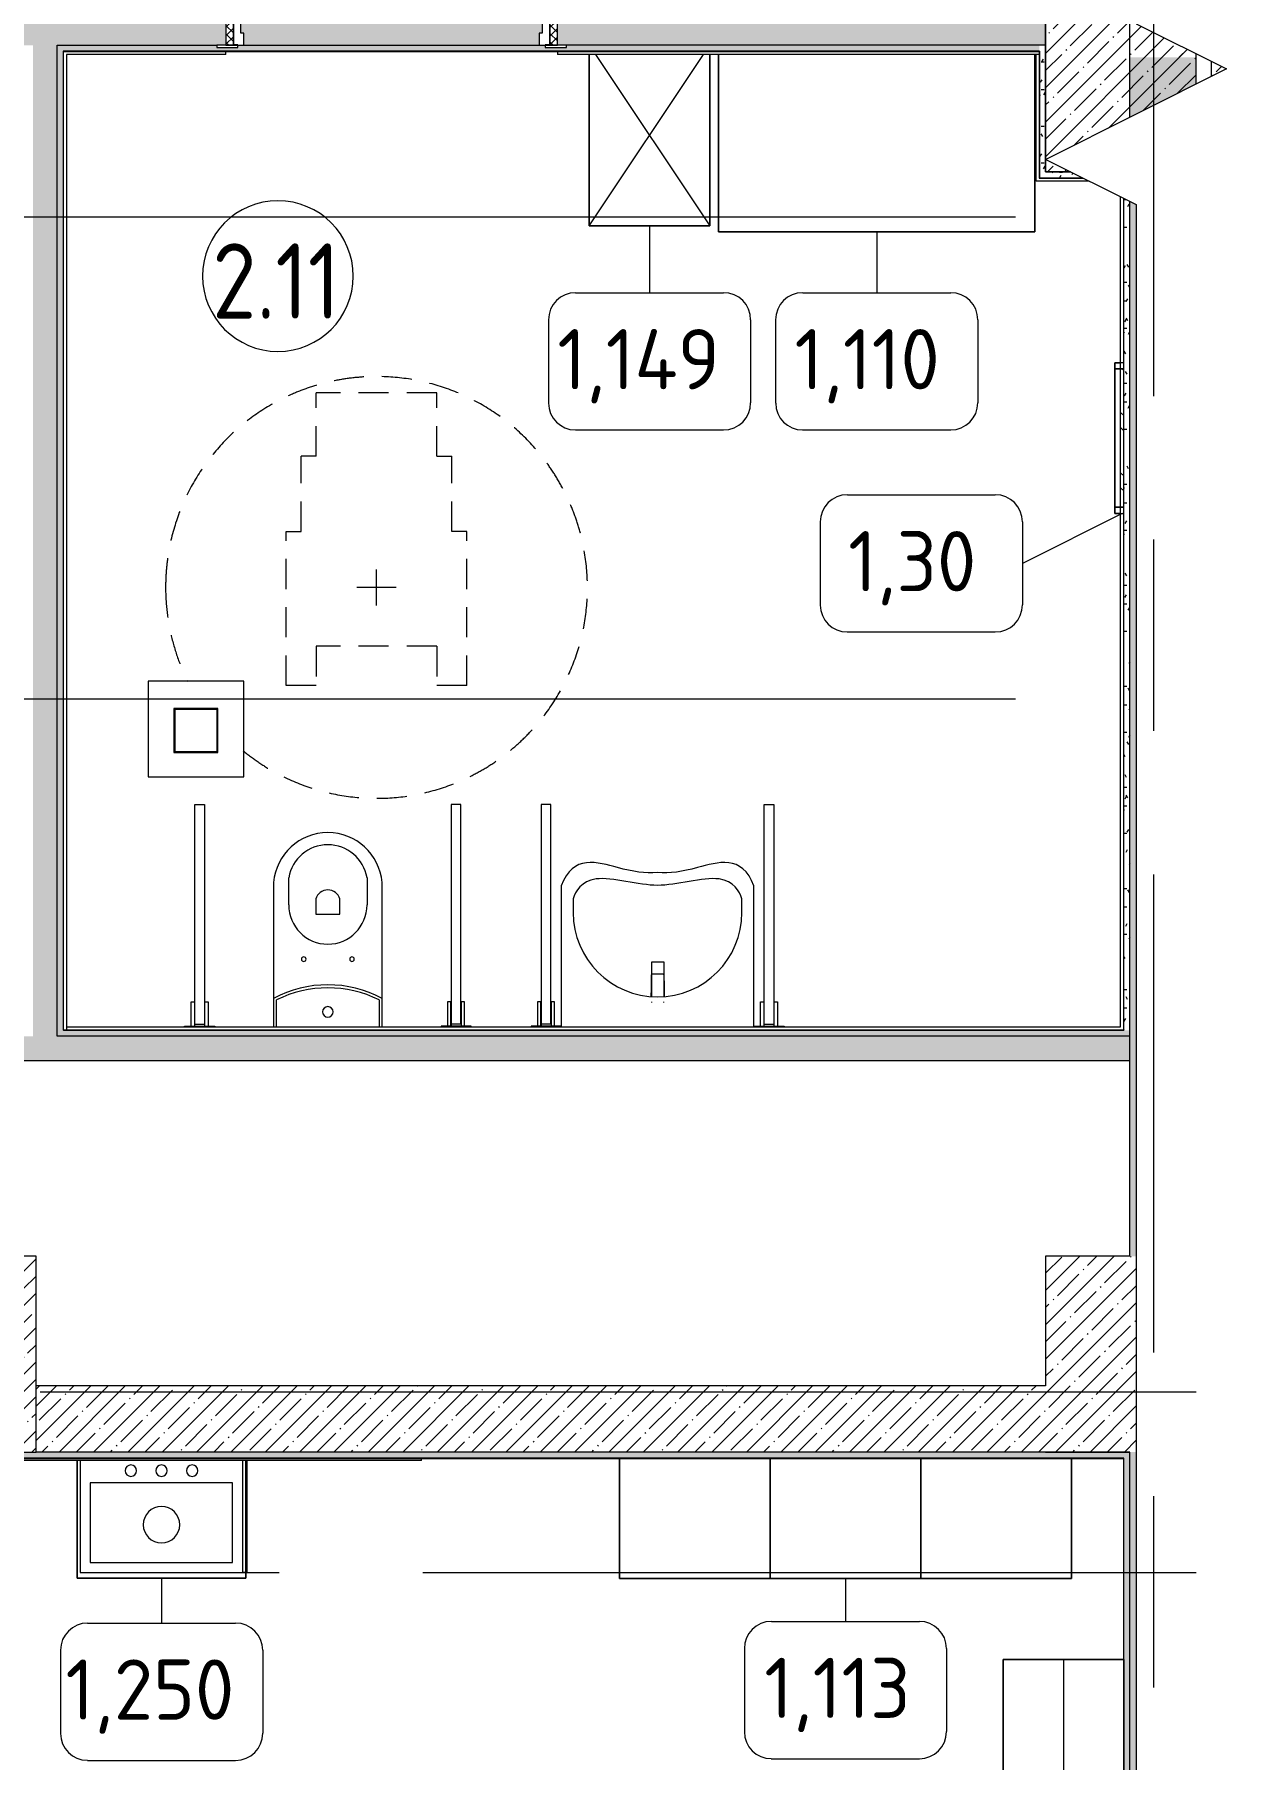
# Model space of a CAD drawing. Header units: millimetres. Extents: x 35092 to 251863, y -8553 to 29549.
# Drawn here: x 80845 to 84801, y 9879 to 15605 of the extents above; entities that cross this region are included whole.
import ezdxf

# ---------------------------------------------------------------- set-up
doc = ezdxf.new("R2010")
doc.units = ezdxf.units.MM
doc.linetypes.add('200_ШТРИХ__ш1_п0_6_', pattern=[160, 100, -60])
doc.linetypes.add('Осевая', pattern=[3175, 635, -476.25, 1587.5, -476.25])
for name, color, linetype, lineweight in [('0-1', 7, 'Continuous', 9), ('A-AREA-IDEN', 7, 'Continuous', 9), ('A-DETL-GENF', 7, 'Continuous', 9), ('A-DOOR', 7, 'Continuous', 9), ('A-DOOR-FRAM-2', 7, 'Continuous', 9), ('A-GENM', 7, 'Continuous', 9), ('A-WALL', 7, 'Continuous', 9), ('I-FURN', 7, 'Continuous', 9), ('I-FURN-IDEN', 7, 'Continuous', 9), ('I-WALL', 7, 'Continuous', 9), ('P-SANR-FIXT', 7, 'Continuous', 9), ('P-SANR-FIXT-1', 7, 'Continuous', 13), ('S-COLS', 7, 'Continuous', 9), ('Оси', 7, 'Continuous', 9), ('Оси-2', 7, 'Осевая', 9)]:
    doc.layers.add(name, color=color, linetype=linetype, lineweight=lineweight)
for name, color, linetype, lineweight, true_color in [('A-DOOR-1', 7, 'Continuous', 9, 0xc0c0c0), ('A-DOOR-FRAM-1', 7, 'Continuous', 9, 0xc0c0c0), ('A-WALL-1', 9, 'Continuous', 9, 0x808080), ('A-WALL-FNSH-1', 9, 'Continuous', 9, 0x808080), ('I-FURN-1', 9, 'Continuous', 9, 0x808080), ('I-FURN-2', 9, '200_ШТРИХ__ш1_п0_6_', 9, 0x808080), ('P-SANR-FIXT-2', 9, 'Continuous', 13, 0x808080)]:
    doc.layers.add(name, color=color, linetype=linetype, lineweight=lineweight, true_color=true_color)
doc.styles.add('GOST Common', font='GOST_Common.ttf', dxfattribs={"height": 200})
doc.styles.add('GOST Common_1', font='GOST_Common.ttf', dxfattribs={"width": 0.9, "height": 250})
pattern_1 = [(45, (0, 0), (-57.02463, 57.02463), []), (45, (57.025, 0), (-57.02463, 57.02463), [100.806, -20.161, 3.353, -16.808])]
pattern_2 = [(135, (0, 0), (-75.43415, -75.43415), [106.68, -17.78, 3.556, -17.78]), (135, (0, 75.39), (-75.43415, -75.43415), []), (50, (0, 0), (127.52922, -11.15758), [13.335, -146.685]), (355, (0, 0), (-24.66966, 133.74002), [10.668, -117.348]), (100.451, (10.63, -0.93), (102.85973, 122.58178), [11.333, -124.663]), (46.184, (0, 35.56), (189.75516, -29.43036), [20.002, -220.027]), (96.636, (15.81, 33.1), (166.1822, 173.1996), [17, -186.995]), (351.184, (0, 35.56), (166.18393, 173.19757), [16.002, -176.022]), (21, (17.78, 26.67), (106.13027, -71.58603), [13.335, -146.685]), (326, (17.78, 26.67), (43.26188, 128.93175), [10.668, -117.348]), (71.451, (26.62, 20.7), (149.39198, 57.34505), [11.333, -124.663]), (37.5, (0, 0), (2.162228, 59.188357), [3.353, -112.573, 3.353, -115.773, -117.792]), (37.5, (0, 0), (2.162228, 59.188357), [-235.052, 3.353, -114.44]), (7.5, (0, 0), (46.773857, 70.126152), [3.353, -64.567, 3.353, -109.906, -44.894]), (7.5, (0, 0), (46.773857, 70.126152), [-181.178, 3.353, -41.542]), (327.5, (-39.65, 0), (94.91367, -4.010093), [3.353, -41.097, 3.353, -135.331, -184.023]), (327.5, (-39.65, 0), (94.91367, -4.010093), [-183.134, 3.353, -180.67]), (317.5, (-57.43, 0), (103.69057, 17.79882), [3.353, -54.432, 3.353, -88.748, -130.683]), (317.5, (-57.43, 0), (103.69057, 17.79882), [-149.885, 3.353, -127.33])]
pattern_3 = [(0, (0, 0), (121.92, 30.48), [10.058, -81.382, 10.058, -81.382, -487.68]), (0, (0, 0), (121.92, 30.48), [-182.88, 10.058, -172.822, 10.058, -81.382, -213.36]), (0, (0, 0), (121.92, 30.48), [-457.2, 10.058, -50.902, 10.058, -142.342]), (120, (45.72, 15.24), (-87.356454, 90.345817), [10.058, -81.382, 10.058, -81.382, -487.68]), (120, (45.72, 15.24), (-87.356454, 90.345817), [-182.88, 10.058, -172.822, 10.058, -81.382, -213.36]), (120, (45.72, 15.24), (-87.356454, 90.345817), [-457.2, 10.058, -50.902, 10.058, -142.342]), (240, (60.96, 76.2), (-34.563546, -120.825817), [10.058, -81.382, 10.058, -81.382, -487.68]), (240, (60.96, 76.2), (-34.563546, -120.825817), [-182.88, 10.058, -172.822, 10.058, -81.382, -213.36]), (240, (60.96, 76.2), (-34.563546, -120.825817), [-457.2, 10.058, -50.902, 10.058, -142.342])]

# ---------------------------------------------------------------- blocks, each defined once
blk = doc.blocks.new('FRT_2D_Символ _разворот МГН_1 - D1_4_Символ доступности разворота МГН _360__-V15-План расстановки мебели и оборудования 2 этажа в осях 12-23')
at = {"layer": 'I-FURN-1'}
for p, q in [((0, 60.4), (0, -59.6)), ((-65, 0), (65, 0))]:
    blk.add_line(p, q, dxfattribs=at)
at = {"layer": 'I-FURN-2'}
for p, q in [((-300, 325.4), (-300, -185.8)), ((-300, 325.4), (-200, 325.4)), ((-200, 195.4), (-200, 325.4)), ((200, 325.4), (300, 325.4)), ((200, 195.4), (200, 325.4)), ((300, 325.4), (300, -185.8)), ((-200, 195.4), (200, 195.4)), ((-300, -185.8), (-250, -185.8)), ((-250, -185.8), (-250, -435.8)), ((300, -185.8), (250, -185.8)), ((250, -185.8), (250, -435.8)), ((-200, -435.8), (-250, -435.8)), ((-200, -435.8), (-200, -645.8)), ((200, -435.8), (250, -435.8)), ((200, -435.8), (200, -645.8)), ((-200, -645.8), (200, -645.8))]:
    blk.add_line(p, q, dxfattribs=at)
for start, end in [(50.8259, 360), (360, 26.4626)]:
    blk.add_arc((0, 0), 700, start, end, dxfattribs=at)
blk = doc.blocks.new('110_Дверь_СКБ_1Ст_Внутренняя1 - Д-4 _л_ 1100x2100h_су мгн-32399984-План расстановки мебели и оборудования 2 этажа в осях 12-23')
at = {"layer": 'A-DOOR'}
h = blk.add_hatch(dxfattribs=at)
h.set_pattern_fill('FP_38', color=256, style=0, pattern_type=2)
h.set_pattern_definition([(135, (1751.41, 104.685), (-14.14214, -14.14214), []), (225, (1751.41, 104.685), (14.14214, -14.14214), [])])
h.paths.add_polyline_path([(562.5, -40), (562.5, 40), (537.5, 40), (537.5, -40)])
at = {"layer": 'A-DOOR-FRAM-2'}
h = blk.add_hatch(dxfattribs=at)
h.set_pattern_fill('FP_39', color=256, style=0, pattern_type=2)
h.set_pattern_definition([(45, (-371.384, 104.685), (-14.1421, 14.1421), []), (135, (-371.384, 104.685), (-14.1421, -14.1421), [])])
h.paths.add_polyline_path([(-512.5, -40), (-512.5, 40), (-537.5, 40), (-537.5, -40)])
at = {"layer": 'A-DOOR-1'}
for p, q in [((512.5, 1040), (472.5, 1040)), ((472.5, 1040), (472.5, 40)), ((512.5, 40), (512.5, 1040)), ((472.5, 40), (512.5, 40))]:
    blk.add_line(p, q, dxfattribs=at)
blk.add_arc((512.5, 40), 1000, 90, 180, dxfattribs=at)
at = {"layer": 'A-DOOR-FRAM-1'}
for p, q in [((-497.5, 48), (-567.5, 48)), ((-567.5, 48), (-567.5, 40)), ((-567.5, 40), (-497.5, 40)), ((-512.5, 40), (-537.5, 40)), ((-537.5, 40), (-537.5, -40)), ((-487.5, 40), (-512.5, 40)), ((-512.5, 40), (-512.5, -40)), ((-512.5, -40), (-512.5, 40)), ((-497.5, 40), (-512.5, 40)), ((-512.5, 40), (-512.5, 39)), ((-512.5, 39), (-497.5, 39)), ((-497.5, 40), (-497.5, 48)), ((-497.5, 39), (-497.5, 40)), ((-487.5, 0), (-487.5, 40)), ((-477.5, 0), (-487.5, 0)), ((-477.5, -40), (-477.5, 0)), ((512.5, 0), (502.5, 0)), ((502.5, 0), (502.5, -40)), ((512.5, 40), (512.5, 0)), ((537.5, 40), (512.5, 40)), ((592.5, 48), (522.5, 48)), ((522.5, 48), (522.5, 40)), ((537.5, 40), (522.5, 40)), ((522.5, 40), (522.5, 39)), ((522.5, 40), (592.5, 40)), ((522.5, 39), (537.5, 39)), ((537.5, -40), (537.5, 40)), ((562.5, 40), (537.5, 40)), ((537.5, 40), (537.5, -40)), ((537.5, 39), (537.5, 40)), ((562.5, -40), (562.5, 40)), ((592.5, 40), (592.5, 48)), ((-497.5, -40), (-567.5, -40)), ((-567.5, -40), (-567.5, -48)), ((-567.5, -48), (-497.5, -48)), ((-537.5, -40), (-512.5, -40)), ((-497.5, -39), (-512.5, -39)), ((-512.5, -39), (-512.5, -40)), ((-512.5, -40), (-477.5, -40)), ((-512.5, -40), (-497.5, -40)), ((-497.5, -40), (-497.5, -39)), ((-497.5, -48), (-497.5, -40)), ((502.5, -40), (537.5, -40)), ((537.5, -39), (522.5, -39)), ((522.5, -39), (522.5, -40)), ((522.5, -40), (537.5, -40)), ((592.5, -40), (522.5, -40)), ((522.5, -40), (522.5, -48)), ((522.5, -48), (592.5, -48)), ((537.5, -40), (537.5, -39)), ((537.5, -40), (562.5, -40)), ((592.5, -48), (592.5, -40))]:
    blk.add_line(p, q, dxfattribs=at)
blk = doc.blocks.new('132_МГН_Поручень для унитаза_тип откидной - ПР 1Р-18619933-План расстановки мебели и оборудования 2 этажа в осях 12-23')
at = {"layer": 'A-GENM'}
for p, q in [((-50, -3), (-50, 0)), ((50, 0), (50, -3)), ((50, -3), (-50, -3)), ((-17, -3), (-28.2, -3)), ((-28.2, -83), (-28.2, -3)), ((-17, -3), (-17, -83)), ((-16.6, -8.9), (-16.6, -4.2)), ((-16, -9.5), (-16.6, -8.9)), ((16, -9.5), (-16, -9.5)), ((-16, -738), (-16, -9.5)), ((16, -9.5), (16.6, -8.9)), ((16, -9.5), (16, -738)), ((16.6, -8.9), (16.6, -4.2)), ((28.2, -3), (17, -3)), ((17, -83), (17, -3)), ((28.2, -3), (28.2, -83)), ((-17, -83), (-28.2, -83)), ((28.2, -83), (17, -83)), ((16, -738), (-16, -738))]:
    blk.add_line(p, q, dxfattribs=at)
for centre, start, end in [((-15.3, -4.2), 90, 180), ((15.3, -4.2), 0, 90)]:
    blk.add_arc(centre, 1.24, start, end, dxfattribs=at)
blk = doc.blocks.new('132_МГН_Поручень для унитаза_тип откидной - ПР 1Р-18611699-План расстановки мебели и оборудования 2 этажа в осях 12-23')
at = {"layer": 'A-GENM'}
for p, q in [((-16, 738), (-16, 9.5)), ((16, 738), (-16, 738)), ((16, 9.5), (16, 738)), ((-28.2, 83), (-28.2, 3)), ((-17, 83), (-28.2, 83)), ((-17, 3), (-17, 83)), ((17, 83), (17, 3)), ((28.2, 83), (17, 83)), ((28.2, 3), (28.2, 83)), ((-50, 3), (-50, 0)), ((50, 3), (-50, 3)), ((-17, 3), (-28.2, 3)), ((-16, 9.5), (-16.6, 8.9)), ((-16.6, 8.9), (-16.6, 4.2)), ((16, 9.5), (-16, 9.5)), ((16, 9.5), (16.6, 8.9)), ((16.6, 8.9), (16.6, 4.2)), ((28.2, 3), (17, 3)), ((50, 0), (50, 3))]:
    blk.add_line(p, q, dxfattribs=at)
for centre, start, end in [((-15.3, 4.2), 180, 270), ((15.3, 4.2), 270, 360)]:
    blk.add_arc(centre, 1.24, start, end, dxfattribs=at)
blk = doc.blocks.new('SND_2D_Раковина - 500x400 без поручня-20345596-План расстановки мебели и оборудования 2 этажа в осях 12-23')
at = {"layer": 'P-SANR-FIXT-2'}
for p, q in [((-250, 220), (-246.7, 220)), ((-250, -152), (-250, 220)), ((-250, 220), (-250, -152)), ((-246.7, 220), (-250, 220)), ((-246.7, 220), (-236.4, 220)), ((-236.4, 220), (-246.7, 220))]:
    blk.add_line(p, q, dxfattribs=at)
blk = doc.blocks.new('BSC_Колонна _Прямоугольная - 650х500-V50-План расстановки мебели и оборудования 2 этажа в осях 12-23')
at = {"layer": 'S-COLS'}
h = blk.add_hatch(dxfattribs=at)
h.set_pattern_fill('FP_56', color=256, style=0, pattern_type=2)
h.set_pattern_definition([(135, (11225, -80600), (-57.02463, -57.02463), []), (135, (11225, -80542.975), (-57.02463, -57.02463), [100.806, -20.161, 3.353, -16.808])])
h.paths.add_polyline_path([(325, -250), (325, 250), (-325, 250), (-325, -250)])
for p, q in [((325, 250), (-325, 250)), ((-325, 250), (-325, -250)), ((325, -250), (325, 250)), ((-325, -250), (325, -250))]:
    blk.add_line(p, q, dxfattribs=at)
blk = doc.blocks.new('Мойка кухонная - Мойка Steel Hammer SH R 5151 GLOWE 2-25614168-План расстановки мебели и оборудования 2 этажа в осях 12-23')
at = {"layer": 'P-SANR-FIXT'}
for p, q in [((-270, -28), (-270, -400)), ((270, -400), (270, -28)), ((236.1, -102.3), (-236.6, -102.3)), ((-236.6, -102.3), (-236.6, -366.4)), ((236.1, -366.4), (236.1, -102.3)), ((-270, -400), (270, -400)), ((-236.6, -366.4), (236.1, -366.4))]:
    blk.add_line(p, q, dxfattribs=at)
for centre, radius, start, end in [((-101.6, -61.9), 19, 90, 180), ((-101.6, -61.9), 19, 360, 90), ((0, -61.9), 19, 360, 180), ((101.6, -61.9), 19.1, 360, 180), ((-101.6, -61.9), 19, 180, 270), ((-101.6, -61.9), 19.1, 270, 360), ((0, -61.9), 19, 180, 360), ((101.6, -61.9), 19.1, 180, 360), ((0, -241.3), 60.5, 360, 180), ((0, -241.3), 60.5, 180, 360)]:
    blk.add_arc(centre, radius, start, end, dxfattribs=at)
blk = doc.blocks.new('Шкаф параметрический - 1_149-26338882-План расстановки мебели и оборудования 2 этажа в осях 12-23')
at = {"layer": 'I-FURN-1'}
for p, q in [((0, -600), (379.3, -31)), ((0, -31), (0, -600)), ((0, -600), (0, -31)), ((20.7, -31), (400, -600)), ((400, -600), (400, -31)), ((400, -31), (400, -600)), ((0, -600), (400, -600)), ((400, -600), (0, -600))]:
    blk.add_line(p, q, dxfattribs=at)
blk = doc.blocks.new('Зеркало обычное - 1_30-V112-План расстановки мебели и оборудования 2 этажа в осях 12-23')
at = {"layer": 'I-FURN'}
h = blk.add_hatch(dxfattribs=at)
h.set_pattern_fill('FP_59', color=256, style=0, pattern_type=2)
h.set_pattern_definition([(45, (50, 50), (-200, 0), [141.42, -141.42]), (45, (100, 50), (-200, 0), [70.71, -212.13]), (45, (50, 100), (-200, 0), [70.71, -212.13])])
h.paths.add_polyline_path([(230, 10), (230, 40), (-230, 40), (-230, 10)])
at = {"layer": 'I-FURN-1'}
for p, q in [((-250, 40), (-250, 10)), ((-250, 10), (-250, 29)), ((-250, 10), (250, 10)), ((-230, 10), (-250, 10)), ((-230, 40), (-230, 10)), ((-230, 10), (-230, 40)), ((-230, 10), (-230, 29)), ((-230, 10), (-230, 29)), ((-230, 10), (230, 10)), ((230, 10), (-230, 10)), ((230, 10), (-230, 10)), ((-230, 10), (230, 10)), ((230, 10), (-230, 10)), ((230, 10), (230, 40)), ((230, 40), (230, 10)), ((230, 29), (230, 10)), ((230, 10), (230, 29)), ((250, 10), (230, 10)), ((250, 10), (250, 40)), ((250, 29), (250, 10))]:
    blk.add_line(p, q, dxfattribs=at)
blk = doc.blocks.new('WC Seat_2 with Cistern-Wall Based - SE21-33486978-План расстановки мебели и оборудования 2 этажа в осях 12-23')
at = {"layer": 'P-SANR-FIXT-2'}
for p, q in [((-55, 485.5), (-55, 100.5)), ((-5, 410.5), (-5, 500.5)), ((255, 500.5), (255, 410.5)), ((305, 100.5), (305, 485.5)), ((85, 430.5), (85, 380.5)), ((165, 380.5), (165, 430.5)), ((85, 380.5), (165, 380.5)), ((-55, 100.5), (-55, 5.5)), ((-45, 5.5), (-45, 95.6)), ((295, 95.6), (295, 5.5)), ((305, 5.5), (305, 100.5))]:
    blk.add_line(p, q, dxfattribs=at)
for centre, radius, start, end in [((125, 469.8), 180.7, 4.9791, 175.0209), ((125, 478.7), 131.8, 9.5273, 170.4727), ((125, 418.8), 41.7, 16.2602, 163.7398), ((125, 410.5), 130, 180, 360), ((45, 230.5), 7.5, 0, 180), ((45, 230.5), 7.5, 180, 360), ((205, 230.5), 7.5, 0, 180), ((205, 230.5), 7.5, 180, 360), ((125, -237), 382.5, 61.9275, 118.0725), ((125, -247), 382.5, 63.6122, 116.3878), ((125, 55.5), 17.5, 0, 180), ((125, 55.5), 17.5, 180, 360)]:
    blk.add_arc(centre, radius, start, end, dxfattribs=at)
blk = doc.blocks.new('смеситель для раковины - Default-V144-План расстановки мебели и оборудования 2 этажа в осях 12-23')
at = {"layer": '0-1'}
for p, q in [((21, 151.6), (-21, 151.6)), ((20.3, 111.8), (-20.3, 111.8)), ((-20.3, 19.4), (-20.3, 17.5)), ((20.3, 17.5), (20.3, 19.4))]:
    blk.add_line(p, q, dxfattribs=at)
at = {"layer": '0-1', "flags": 128}
for points in [[(-21, 151.3), (-21, 147.9), (-21, 145.7), (-21, 145.2), (-21, 144.9), (-21, 144.8), (-21, 144.7), (-21, 144.7)], [(21, 89.1), (21, 88.6), (21, 88.3), (21, 88.3)]]:
    blk.add_lwpolyline(points, dxfattribs=at)
at = {"layer": 'P-SANR-FIXT-2'}
for p, q in [((21, 151.6), (-21, 151.6)), ((-21, 151.6), (-21, 37.8)), ((21, 37.8), (21, 151.6)), ((-20.3, 111.8), (-20.3, 111.8)), ((-20.3, 111.8), (-20.3, 109.7)), ((20.3, 109.7), (20.3, 111.8)), ((20.3, 111.8), (20.3, 111.8))]:
    blk.add_line(p, q, dxfattribs=at)
at = {"layer": 'P-SANR-FIXT-2', "flags": 128}
for points in [[(-21, 144), (-21, 91), (-21, 37.9)], [(21, 37.9), (21, 91), (21, 144)], [(-20.3, 36.8), (-20.3, 60.2), (-20.3, 109.7)], [(20.3, 109.7), (20.3, 60.2), (20.3, 36.8)]]:
    blk.add_lwpolyline(points, dxfattribs=at)
at = {"layer": 'P-SANR-FIXT-2'}
for points, knots in [([(-21, 151.6), (-21, 151.7), (-21, 151.5), (-21, 150.5), (-21, 148.7), (-21, 146.9), (-21, 145.2), (-21, 144.4), (-21, 144)], [0.4444444, 0.4444444, 0.4444444, 0.4444444, 0.5555556, 0.6666667, 0.7777778, 0.8888889, 0.9444444, 1, 1, 1, 1]), ([(21, 144), (21, 144.4), (21, 145.2), (21, 146.9), (21, 148.7), (21, 150.5), (21, 151.5), (21, 151.7), (21, 151.6)], [0, 0, 0, 0, 0.0555556, 0.1111111, 0.2222222, 0.3333333, 0.4444444, 0.5555556, 0.5555556, 0.5555556, 0.5555556]), ([(-21.3, 37.4), (-21.3, 37.8), (-21.3, 38.9), (-21.2, 41), (-21.2, 44.2), (-21.2, 48.8), (-21.1, 54.3), (-21.1, 59.3), (-21.1, 63.2), (-21.1, 66.1), (-21.1, 68.8), (-21.1, 72.5), (-21, 78.9), (-21, 84.5), (-21, 88.1)], [0.5560331, 0.5560331, 0.5560331, 0.5560331, 0.5833333, 0.625, 0.6666667, 0.7083333, 0.75, 0.7916667, 0.8125, 0.8333333, 0.8541667, 0.875, 0.9166667, 1, 1, 1, 1]), ([(21, 88.1), (21, 84.5), (21, 78.9), (21.1, 72.5), (21.1, 68.8), (21.1, 66.1), (21.1, 63.2), (21.1, 59.3), (21.2, 54.3), (21.2, 48.8), (21.2, 44.2), (21.3, 41), (21.3, 38.9), (21.3, 37.8), (21.3, 37.4)], [0, 0, 0, 0, 0.0833333, 0.125, 0.1458333, 0.1666667, 0.1875, 0.2083333, 0.25, 0.2916667, 0.3333333, 0.375, 0.4166667, 0.4439669, 0.4439669, 0.4439669, 0.4439669])]:
    blk.add_open_spline(points, degree=3, knots=knots, dxfattribs=at)
blk = doc.blocks.new('SND_Умывальник МГН_Jika - гибкая подводка_ 640х550х165 PN6_3_ ХВ_ГВ накидная гайка BP DN15_ К-гл_кон_ П DN 50-V170-План расстановки мебели и оборудования 2 этажа в осях 12-23')
at = {"layer": 'P-SANR-FIXT-2'}
for p, q in [((-320, 468), (-320, 0)), ((320, 0), (320, 468)), ((-280, 425), (-280, 380)), ((280, 380), (280, 425))]:
    blk.add_line(p, q, dxfattribs=at)
blk.add_arc((0, 380), 280, 180, 360, dxfattribs=at)
for points, knots in [([(0, 512.9), (-41.2, 508.8), (-131.1, 523.5), (-281.1, 574.8), (-320, 468)], [-0.715552, -0.715552, -0.715552, -0.715552, -0.3972744, 0, 0, 0, 0]), ([(320, 468), (281.1, 574.8), (131.1, 523.5), (41.2, 508.8), (0, 512.9)], [-0.715552, -0.715552, -0.715552, -0.715552, -0.3182776, 0, 0, 0, 0]), ([(0, 470), (-61.7, 470), (-229.3, 523.4), (-272.8, 450.8), (-280, 425)], [0, 0, 0, 0, 0.3523534, 0.6664917, 0.6664917, 0.6664917, 0.6664917]), ([(280, 425), (272.8, 450.8), (229.3, 523.4), (61.7, 470), (0, 470)], [0, 0, 0, 0, 0.3141383, 0.6664917, 0.6664917, 0.6664917, 0.6664917])]:
    blk.add_open_spline(points, degree=3, knots=knots, dxfattribs=at)
blk = doc.blocks.new('Plumbing_Drainage_hansgrohe_56248XXX-RainDrain-Point-Complete-set-po - 800 Stainless Steel Optic-V159-План расстановки мебели и оборудования 2 этажа в осях 12-23')
at = {"layer": 'P-SANR-FIXT-2'}
for p, q in [((158.5, 158.5), (-158.5, 158.5)), ((-158.5, 158.5), (-158.5, -158.5)), ((158.5, -158.5), (158.5, 158.5)), ((73, 68), (-73, 68)), ((-73, 68), (-73, -78)), ((69.9, 64.9), (-69.9, 64.9)), ((-69.9, 64.9), (-69.9, -74.9)), ((69.9, -74.9), (69.9, 64.9)), ((73, -78), (73, 68)), ((-73, -78), (73, -78)), ((-69.9, -74.9), (69.9, -74.9)), ((-158.5, -158.5), (158.5, -158.5))]:
    blk.add_line(p, q, dxfattribs=at)
blk = doc.blocks.new('1_113 тумба - 1_113 тумба-V179-План расстановки мебели и оборудования 2 этажа в осях 12-23')
at = {"layer": 'I-FURN-1'}
for p, q in [((-400, 1500), (0, 1500)), ((-400, 0), (-400, 1500)), ((0, 1500), (-400, 1500)), ((-400, 1500), (-400, 1000)), ((-400, 1000), (-400, 1500)), ((-400, 1500), (0, 1500)), ((0, 1500), (0, 0)), ((0, 1500), (0, 1000)), ((0, 1000), (-400, 1000)), ((-400, 1000), (-400, 500)), ((-400, 500), (-400, 1000)), ((-400, 1000), (0, 1000)), ((-400, 1000), (0, 1000)), ((0, 1000), (-400, 1000)), ((0, 1000), (0, 500)), ((-400, 500), (0, 500)), ((0, 500), (-400, 500)), ((0, 500), (-400, 500)), ((-400, 500), (-400, 0)), ((-400, 0), (-400, 500)), ((-400, 500), (0, 500)), ((0, 500), (0, 0)), ((0, 0), (-400, 0)), ((-400, 0), (0, 0)), ((0, 0), (-400, 0))]:
    blk.add_line(p, q, dxfattribs=at)
blk = doc.blocks.new('шкаф 1_112 - шкаф 1_112-V174-План расстановки мебели и оборудования 2 этажа в осях 12-23')
at = {"layer": 'I-FURN-1'}
for p, q in [((-400, 6070), (-400, 0)), ((0, 6070), (-400, 6070)), ((0, 6070), (-400, 6070)), ((-400, 6070), (-400, 5375)), ((-400, 5375), (-400, 6070)), ((-400, 6070), (0, 6070)), ((0, 0), (0, 6070)), ((0, 6070), (0, 5375)), ((-400, 5375), (0, 5375)), ((0, 5375), (-400, 5375)), ((-400, 5375), (-400, 4855)), ((-400, 4855), (-400, 5375)), ((-400, 5375), (0, 5375)), ((-400, 5375), (0, 5375)), ((0, 5375), (-400, 5375)), ((0, 5375), (0, 4855)), ((-400, 4855), (0, 4855)), ((-400, 4855), (0, 4855)), ((0, 4855), (-400, 4855)), ((0, 4855), (-400, 4855)), ((-400, 4855), (-400, 4335)), ((-400, 4335), (-400, 4855)), ((-400, 4855), (0, 4855)), ((0, 4855), (0, 4335)), ((-400, 4335), (0, 4335)), ((0, 4335), (-400, 4335)), ((-400, 4335), (-400, 3815)), ((-400, 3815), (-400, 4335)), ((-400, 4335), (0, 4335)), ((-400, 4335), (0, 4335)), ((0, 4335), (-400, 4335)), ((0, 4335), (0, 3815)), ((-400, 3815), (0, 3815)), ((-400, 3815), (0, 3815)), ((0, 3815), (-400, 3815)), ((0, 3815), (-400, 3815)), ((-400, 3815), (-400, 3295)), ((-400, 3295), (-400, 3815)), ((-400, 3815), (0, 3815)), ((0, 3815), (0, 3295)), ((0, 3295), (-400, 3295)), ((0, 3295), (-400, 3295)), ((-400, 3295), (-400, 2775)), ((-400, 2775), (-400, 3295)), ((-400, 3295), (0, 3295)), ((-400, 3295), (0, 3295)), ((0, 3295), (-400, 3295)), ((0, 3295), (0, 2775)), ((0, 2775), (-400, 2775)), ((-400, 2775), (0, 2775)), ((0, 2775), (-400, 2775)), ((0, 2775), (-400, 2775)), ((-400, 2775), (-400, 2255)), ((-400, 2255), (-400, 2775)), ((-400, 2775), (0, 2775)), ((0, 2775), (0, 2255)), ((0, 2255), (-400, 2255)), ((0, 2255), (-400, 2255)), ((-400, 2255), (-400, 1735)), ((-400, 1735), (-400, 2255)), ((-400, 2255), (0, 2255)), ((-400, 2255), (0, 2255)), ((0, 2255), (-400, 2255)), ((0, 2255), (0, 1735)), ((0, 1735), (-400, 1735)), ((-400, 1735), (0, 1735)), ((0, 1735), (-400, 1735)), ((0, 1735), (-400, 1735)), ((-400, 1735), (-400, 1215)), ((-400, 1215), (-400, 1735)), ((-400, 1735), (0, 1735)), ((0, 1735), (0, 1215)), ((0, 1215), (-400, 1215)), ((0, 1215), (-400, 1215)), ((-400, 1215), (-400, 695)), ((-400, 695), (-400, 1215)), ((-400, 1215), (0, 1215)), ((-400, 1215), (0, 1215)), ((0, 1215), (-400, 1215)), ((0, 1215), (0, 695)), ((0, 695), (-400, 695)), ((-400, 695), (0, 695)), ((0, 695), (-400, 695)), ((0, 695), (-400, 695)), ((-400, 695), (-400, 0)), ((-400, 0), (-400, 695)), ((-400, 695), (0, 695)), ((0, 695), (0, 0)), ((-400, 0), (0, 0)), ((-400, 0), (0, 0)), ((0, 0), (-400, 0))]:
    blk.add_line(p, q, dxfattribs=at)
blk = doc.blocks.new('DET_L_Линия разрыва - М100-30654842-План расстановки мебели и оборудования 2 этажа в осях 12-23')
at = {"layer": 'A-DETL-GENF'}
for p, q in [((11889.9, 300), (11739.9, 0)), ((12189.9, -300), (11889.9, 300)), ((11739.9, 0), (0, 0)), ((12339.9, 0), (12189.9, -300))]:
    blk.add_line(p, q, dxfattribs=at)
blk = doc.blocks.new('Марка_Мебель - В прямоуг_Balcon_Марка-25523697-План расстановки мебели и оборудования 2 этажа в осях 12-23')
at = {"layer": 'I-FURN-IDEN'}
for p, q in [((-2.455, 2.278), (2.455, 2.278)), ((-3.355, 1.378), (-3.355, -1.384)), ((3.355, 1.378), (3.355, -1.378)), ((-2.461, -2.278), (2.455, -2.278))]:
    blk.add_line(p, q, dxfattribs=at)
for centre, radius, start, end in [((-2.455, 1.378), 0.9, 90, 180), ((2.455, 1.378), 0.9, 0, 90), ((-2.461, -1.384), 0.893, 180, 270), ((2.455, -1.378), 0.9, 270, 0)]:
    blk.add_arc(centre, radius, start, end, dxfattribs=at)
blk = doc.blocks.new('Марка_Помещения - Номер-25198446-План расстановки мебели и оборудования 2 этажа в осях 12-23')
at = {"layer": 'A-AREA-IDEN'}
for start, end in [(360, 180), (180, 360)]:
    blk.add_arc((0, 0), 2.5, start, end, dxfattribs=at)

msp = doc.modelspace()

# ---------------------------------------------------------------- hatches: boundary and pattern name
at = {"layer": 'I-WALL'}
h = msp.add_hatch(dxfattribs=at)
h.set_pattern_fill('FP_17', color=256, style=0, pattern_type=2)
h.set_pattern_definition(pattern_1)
h.paths.add_polyline_path([(84480, 15330.6), (84700, 15440.6), (84700, 15530), (84480, 15530), (84480, 15389.4)])
h.paths.add_polyline_path([(84500.7, 18570), (84500.7, 18600), (84480, 18600), (84480, 18570)])
h.paths.add_polyline_path([(84500.7, 19100), (84500.7, 22700), (84480, 22700), (84480, 19100), (84488.5, 19100)])
h.paths.add_polyline_path([(84480, 23200), (84500.7, 23200), (84500.7, 26600), (84480, 26600), (84480, 24654.5)])
h = msp.add_hatch(dxfattribs=at)
h.set_pattern_fill('FP_17', color=256, style=0, pattern_type=2)
h.set_pattern_definition(pattern_1)
h.paths.add_polyline_path([(84480, 15530), (84700, 15530), (84700, 15541.2), (84500.7, 15640.9), (84500.7, 17270), (84480, 17270), (84480, 15640.9)])
h.paths.add_polyline_path([(84500.7, 17320), (84500.7, 18320), (84480, 18320), (84480, 17320)])
h.paths.add_polyline_path([(84480, 18370), (84500.7, 18370), (84500.7, 18570), (84480, 18570), (84480, 18400)])
h = msp.add_hatch(dxfattribs=at)
h.set_pattern_fill('FP_27', color=256, style=0, pattern_type=2)
h.set_pattern_definition(pattern_2)
h.paths.add_polyline_path([(84200, 15570), (84200, 15650), (82580, 15650), (82580, 15570), (84180, 15570)])
h.paths.add_polyline_path([(81450, 15570), (81480, 15570), (81480, 15650), (79080, 15650), (79080, 15570), (80919.8, 15570)])
h.paths.add_polyline_path([(81540, 15570), (82520, 15570), (82520, 15610), (82530, 15610), (82530, 15650), (81530, 15650), (81530, 15610), (81540, 15610), (81540, 15593.9)])
h.paths.add_polyline_path([(78520, 15570), (78520, 15610), (78530, 15610), (78530, 15650), (77530, 15650), (77530, 15610), (77540, 15610), (77540, 15570), (77652.3, 15570)])
h.paths.add_polyline_path([(77064.8, 15570), (77064.8, 15610), (77074.8, 15610), (77074.8, 15650), (76074.8, 15650), (76074.8, 15610), (76084.8, 15610), (76084.8, 15570), (76923.1, 15570)])
h.paths.add_polyline_path([(77179.8, 15570), (77480, 15570), (77480, 15650), (77124.8, 15650), (77124.8, 15570), (77154.8, 15570)])
h.paths.add_polyline_path([(75994.8, 15570), (76024.8, 15570), (76024.8, 15650), (75560, 15650), (75560, 15570)])
h = msp.add_hatch(dxfattribs=at)
h.set_pattern_fill('FP_27', color=256, style=0, pattern_type=2)
h.set_pattern_definition(pattern_2)
h.paths.add_polyline_path([(80839.8, 12280), (80919.8, 12280), (80919.8, 15570), (80839.8, 15570), (80839.8, 12300)])
h = msp.add_hatch(dxfattribs=at)
h.set_pattern_fill('FP_58', color=256, style=0, pattern_type=2)
h.set_pattern_definition(pattern_3)
h.paths.add_polyline_path([(84179, 15550), (84180, 15550), (84180, 15570), (82610, 15570), (82610, 15562), (82540, 15562), (82540, 15570), (81520, 15570), (81520, 15562), (81450, 15562), (81450, 15570), (80919.8, 15570), (80919.8, 15550), (83486, 15550)])
h = msp.add_hatch(dxfattribs=at)
h.set_pattern_fill('FP_58', color=256, style=0, pattern_type=2)
h.set_pattern_definition(pattern_3)
h.paths.add_polyline_path([(80919.8, 12300), (80939.8, 12300), (80939.8, 15550), (80919.8, 15550), (80919.8, 13073.2)])
h = msp.add_hatch(dxfattribs=at)
h.set_pattern_fill('FP_58', color=256, style=0, pattern_type=2)
h.set_pattern_definition(pattern_3)
h.paths.add_polyline_path([(84180, 15150), (84200, 15150), (84200, 15570), (84180, 15570), (84180, 15389.4)])
h = msp.add_hatch(dxfattribs=at)
h.set_pattern_fill('FP_17', color=256, style=0, pattern_type=2)
h.set_pattern_definition(pattern_1)
h.paths.add_polyline_path([(84750, 15465.6), (84800.7, 15490.9), (84750, 15516.2), (84750, 15490.9)])
h = msp.add_hatch(dxfattribs=at)
h.set_pattern_fill('FP_58', color=256, style=0, pattern_type=2)
h.set_pattern_definition(pattern_3)
h.paths.add_polyline_path([(84200.7, 15130), (84322.5, 15130), (84282.5, 15150), (84180, 15150), (84180, 15130)])
h = msp.add_hatch(dxfattribs=at)
h.set_pattern_fill('FP_58', color=256, style=0, pattern_type=2)
h.set_pattern_definition(pattern_3)
h.paths.add_polyline_path([(84460, 12300), (84480, 12300), (84480, 15051.2), (84460, 15061.2), (84460, 12301)])
h = msp.add_hatch(dxfattribs=at)
h.set_pattern_fill('FP_17', color=256, style=0, pattern_type=2)
h.set_pattern_definition(pattern_1)
h.paths.add_polyline_path([(84500.7, 4050), (84500.7, 10900), (84480, 10900), (84480, 4050)])
h.paths.add_polyline_path([(84480, 11550), (84500.7, 11550), (84500.7, 15040.9), (84480, 15051.2), (84480, 12200)])
h = msp.add_hatch(dxfattribs=at)
h.set_pattern_fill('FP_27', color=256, style=0, pattern_type=2)
h.set_pattern_definition(pattern_2)
h.paths.add_polyline_path([(84480, 12200), (84480, 12280), (77279.8, 12280), (77279.8, 12200), (83486, 12200)])
h = msp.add_hatch(dxfattribs=at)
h.set_pattern_fill('FP_58', color=256, style=0, pattern_type=2)
h.set_pattern_definition(pattern_3)
h.paths.add_polyline_path([(84480, 12280), (84480, 12300), (80919.8, 12300), (80919.8, 12280), (83486, 12280)])
h = msp.add_hatch(dxfattribs=at)
h.set_pattern_fill('FP_17', color=256, style=0, pattern_type=2)
h.set_pattern_definition(pattern_1)
h.paths.add_polyline_path([(84200, 10900), (84200, 11120), (80850, 11120), (80850, 10900), (83486, 10900)])
h = msp.add_hatch(dxfattribs=at)
h.set_pattern_fill('FP_58', color=256, style=0, pattern_type=2)
h.set_pattern_definition(pattern_3)
h.paths.add_polyline_path([(84459, 10880), (84460, 10880), (84460, 10900), (80330, 10900), (80330, 10880), (83486, 10880)])
h = msp.add_hatch(dxfattribs=at)
h.set_pattern_fill('FP_58', color=256, style=0, pattern_type=2)
h.set_pattern_definition(pattern_3)
h.paths.add_polyline_path([(84480, 4140), (84480, 10900), (84460, 10900), (84460, 4140)])
at = {"layer": 'S-COLS'}
h = msp.add_hatch(dxfattribs=at)
h.set_pattern_fill('FP_17', color=256, style=0, pattern_type=2)
h.set_pattern_definition(pattern_1)
h.paths.add_polyline_path([(84282.5, 15150), (84200.7, 15190.9), (84700, 15440.6), (84700, 15541.2), (84500.7, 15640.9), (84500.7, 15650), (84200, 15650), (84200.7, 15150)])
h = msp.add_hatch(dxfattribs=at)
h.set_pattern_fill('FP_17', color=256, style=0, pattern_type=2)
h.set_pattern_definition(pattern_1)
h.paths.add_polyline_path([(84200, 10900), (84500.7, 10900), (84500.7, 11550), (84200, 11550), (84200, 11120)])

# ---------------------------------------------------------------- linework, layer by layer
at = {"layer": 'A-WALL'}
for p, q in [((84480, 15330.6), (84480, 17240)), ((80919.8, 15570), (81450, 15570)), ((80919.8, 12280), (80919.8, 15570)), ((84180, 15550), (80939.8, 15550)), ((80939.8, 15550), (80939.8, 12300)), ((81540, 15570), (82520, 15570)), ((84200, 15570), (82610, 15570)), ((84180, 15130), (84322.5, 15130)), ((84480, 12280), (80919.8, 12280)), ((84460, 10880), (80330, 10880)), ((84460, 4140), (84460, 10880)), ((84480, 4050), (84480, 10900))]:
    msp.add_line(p, q, dxfattribs=at)
at = {"layer": 'A-WALL-1'}
for p, q in [((84200, 15150), (84200, 15650)), ((84180, 15550), (84180, 15130)), ((84700, 15440.6), (84700, 15541.2)), ((84750, 15516.2), (84750, 15465.6)), ((84282.5, 15150), (84200, 15150)), ((84480, 11550), (84480, 15051.2)), ((80940.8, 12300), (80939.8, 12300)), ((84460, 12301), (84460, 12300)), ((77279.8, 12200), (84480, 12200)), ((84200, 11120), (80850, 11120)), ((84480, 10900), (80850, 10900))]:
    msp.add_line(p, q, dxfattribs=at)
at = {"layer": 'A-WALL-FNSH-1'}
for p, q in [((80940.8, 15549), (84179, 15549)), ((80940.8, 12301), (80940.8, 15549)), ((84179, 15549), (84179, 15129)), ((84179, 15129), (84324.5, 15129)), ((84459, 15061.7), (84459, 12301)), ((84460, 12301), (84460, 15061.2)), ((80940.8, 12301), (84460, 12301)), ((80940.8, 12300), (84460, 12300)), ((80329, 10879), (84459, 10879)), ((84459, 10879), (84459, 4141))]:
    msp.add_line(p, q, dxfattribs=at)
at = {"layer": 'I-FURN-1'}
for p, q in [((83115, 15539), (83115, 14950)), ((83115, 14950), (83115, 15539)), ((84165, 14950), (84165, 15539.1)), ((84165, 15539.1), (84165, 14950)), ((83115, 14950), (84165, 14950)), ((84165, 14950), (83115, 14950)), ((80986.4, 10872), (80986.4, 10481.4)), ((80986.4, 10481.4), (80986.4, 10872)), ((81546.7, 10481.4), (81546.7, 10872)), ((81546.7, 10872), (81546.7, 10481.4)), ((80986.4, 10481.4), (81546.7, 10481.4)), ((81546.7, 10481.4), (80986.4, 10481.4))]:
    msp.add_line(p, q, dxfattribs=at)
at = {"layer": 'I-FURN-IDEN'}
for p, q in [((82886, 14970), (82886, 14748.3)), ((83640, 14950), (83640, 14748.3)), ((84455, 14016), (84123.4, 13850)), ((81266.6, 10481.4), (81266.6, 10332.2)), ((83536.1, 10480), (83536.1, 10337.7)), ((84260, 10211), (84260, 9369.4))]:
    msp.add_line(p, q, dxfattribs=at)
at = {"layer": 'I-WALL'}
for p, q in [((81480, 15539), (80950.8, 15539)), ((80950.8, 15539), (80950.8, 12300)), ((81480, 15539), (81480, 15550)), ((82580, 15550), (82580, 15539)), ((84180, 15539), (82580, 15539)), ((84169, 15119), (84169, 15539)), ((84344.5, 15119), (84169, 15119)), ((84449, 12311), (84449, 15066.7)), ((80950.8, 12311), (84449, 12311)), ((82129.5, 10872), (80329, 10872)), ((82129.5, 10872), (82129.5, 10879))]:
    msp.add_line(p, q, dxfattribs=at)
at = {"layer": 'S-COLS'}
for p, q in [((84200, 15650), (84200, 15150)), ((84700, 15440.6), (84700, 15541.2)), ((84200, 15150), (84282.5, 15150)), ((84480, 11550), (84200, 11550)), ((84200, 11550), (84200, 11120)), ((84200, 10900), (84480, 10900))]:
    msp.add_line(p, q, dxfattribs=at)
at = {"layer": 'Оси'}
for p, q in [((81600, 15000), (84100, 15000)), ((81600, 13400), (84100, 13400)), ((82200, 11100), (84700, 11100)), ((82200, 10500), (84700, 10500))]:
    msp.add_line(p, q, dxfattribs=at)
at = {"layer": 'Оси-2'}
for p, q in [((84560, 593.7), (84560, 19415.1)), ((38391.7, 15000), (81600, 15000)), ((38391.7, 13400), (81600, 13400)), ((38477.2, 11100), (82200, 11100)), ((39747.2, 10500), (82200, 10500))]:
    msp.add_line(p, q, dxfattribs=at)

# ---------------------------------------------------------------- block references
at = {"layer": 'A-AREA-IDEN', "xscale": 99.99999999999993, "yscale": 99.99999999999993, "zscale": 99.99999999999993}
msp.add_blockref('Марка_Помещения - Номер-25198446-План расстановки мебели и оборудования 2 этажа в осях 12-23', (81652.7, 14803.5), dxfattribs=at)
at = {"layer": 'A-DETL-GENF', "rotation": 90.00000000000031}
msp.add_blockref('DET_L_Линия разрыва - М100-30654842-План расстановки мебели и оборудования 2 этажа в осях 12-23', (84500.7, 3301.1), dxfattribs=at)
at = {"layer": 'A-DOOR-1'}
msp.add_blockref('110_Дверь_СКБ_1Ст_Внутренняя1 - Д-4 _л_ 1100x2100h_су мгн-32399984-План расстановки мебели и оборудования 2 этажа в осях 12-23', (82017.5, 15610), dxfattribs=at)
at = {"layer": 'I-FURN-1'}
for name, p in [('Шкаф параметрический - 1_149-26338882-План расстановки мебели и оборудования 2 этажа в осях 12-23', (82686, 15570)), ('шкаф 1_112 - шкаф 1_112-V174-План расстановки мебели и оборудования 2 этажа в осях 12-23', (84460, 4141))]:
    msp.add_blockref(name, p, dxfattribs=at)
for name, p, rotation in [('Зеркало обычное - 1_30-V112-План расстановки мебели и оборудования 2 этажа в осях 12-23', (84420, 14266), 270.0000000000057), ('FRT_2D_Символ _разворот МГН_1 - D1_4_Символ доступности разворота МГН _360__-V15-План расстановки мебели и оборудования 2 этажа в осях 12-23', (81980, 13770), 180), ('1_113 тумба - 1_113 тумба-V179-План расстановки мебели и оборудования 2 этажа в осях 12-23', (84286.1, 10880), 89.9999999999998)]:
    msp.add_blockref(name, p, dxfattribs=dict(at, rotation=rotation))
at = {"layer": 'I-FURN-IDEN', "xscale": 99.99999999999993, "yscale": 99.99999999999993, "zscale": 99.99999999999993}
for p in [(82886, 14520.6), (83640, 14520.6), (83787.9, 13850), (81266.6, 10104.4), (83536.1, 10110)]:
    msp.add_blockref('Марка_Мебель - В прямоуг_Balcon_Марка-25523697-План расстановки мебели и оборудования 2 этажа в осях 12-23', p, dxfattribs=at)
at = {"layer": 'P-SANR-FIXT-1', "rotation": 180}
for p in [(81392.8, 12311), (83282.4, 12311)]:
    msp.add_blockref('132_МГН_Поручень для унитаза_тип откидной - ПР 1Р-18619933-План расстановки мебели и оборудования 2 этажа в осях 12-23', p, dxfattribs=at)
at = {"layer": 'P-SANR-FIXT-1'}
for name, p in [('132_МГН_Поручень для унитаза_тип откидной - ПР 1Р-18611699-План расстановки мебели и оборудования 2 этажа в осях 12-23', (82244, 12311)), ('132_МГН_Поручень для унитаза_тип откидной - ПР 1Р-18611699-План расстановки мебели и оборудования 2 этажа в осях 12-23', (82542.6, 12311)), ('Мойка кухонная - Мойка Steel Hammer SH R 5151 GLOWE 2-25614168-План расстановки мебели и оборудования 2 этажа в осях 12-23', (81266.4, 10900))]:
    msp.add_blockref(name, p, dxfattribs=at)
at = {"layer": 'P-SANR-FIXT-2'}
for name, p in [('Plumbing_Drainage_hansgrohe_56248XXX-RainDrain-Point-Complete-set-po - 800 Stainless Steel Optic-V159-План расстановки мебели и оборудования 2 этажа в осях 12-23', (81380.8, 13300)), ('WC Seat_2 with Cistern-Wall Based - SE21-33486978-План расстановки мебели и оборудования 2 этажа в осях 12-23', (81693.4, 12305.5)), ('SND_Умывальник МГН_Jika - гибкая подводка_ 640х550х165 PN6_3_ ХВ_ГВ накидная гайка BP DN15_ К-гл_кон_ П DN 50-V170-План расстановки мебели и оборудования 2 этажа в осях 12-23', (82912.6, 12311)), ('смеситель для раковины - Default-V144-План расстановки мебели и оборудования 2 этажа в осях 12-23', (82913.1, 12374.7))]:
    msp.add_blockref(name, p, dxfattribs=at)
at = {"layer": 'P-SANR-FIXT-2', "rotation": 180}
msp.add_blockref('SND_2D_Раковина - 500x400 без поручня-20345596-План расстановки мебели и оборудования 2 этажа в осях 12-23', (81300, 10720), dxfattribs=at)
at = {"layer": 'S-COLS', "rotation": 270.0000000000007}
msp.add_blockref('BSC_Колонна _Прямоугольная - 650х500-V50-План расстановки мебели и оборудования 2 этажа в осях 12-23', (80600, 11225), dxfattribs=at)

# ---------------------------------------------------------------- texts
at = {"layer": 'A-AREA-IDEN', "insert": (81434.6, 14912.1), "char_height": 250, "width": 548.354, "attachment_point": 1, "style": 'GOST Common_1'}
msp.add_mtext('2.11', dxfattribs=at)
at = {"layer": 'I-FURN-IDEN', "char_height": 200, "attachment_point": 1, "style": 'GOST Common'}
for s, insert, width in [('1,149', (82580, 14627.6), 705.485), ('1,110', (83367, 14627.6), 625.316), ('1,30', (83544.9, 13957.1), 553.164), ('1,250', (80947.6, 10211.5), 737.552), ('1,113', (83266.6, 10217), 617.299)]:
    msp.add_mtext(s, dxfattribs=dict(at, insert=insert, width=width))

doc.saveas('drawing.dxf')
